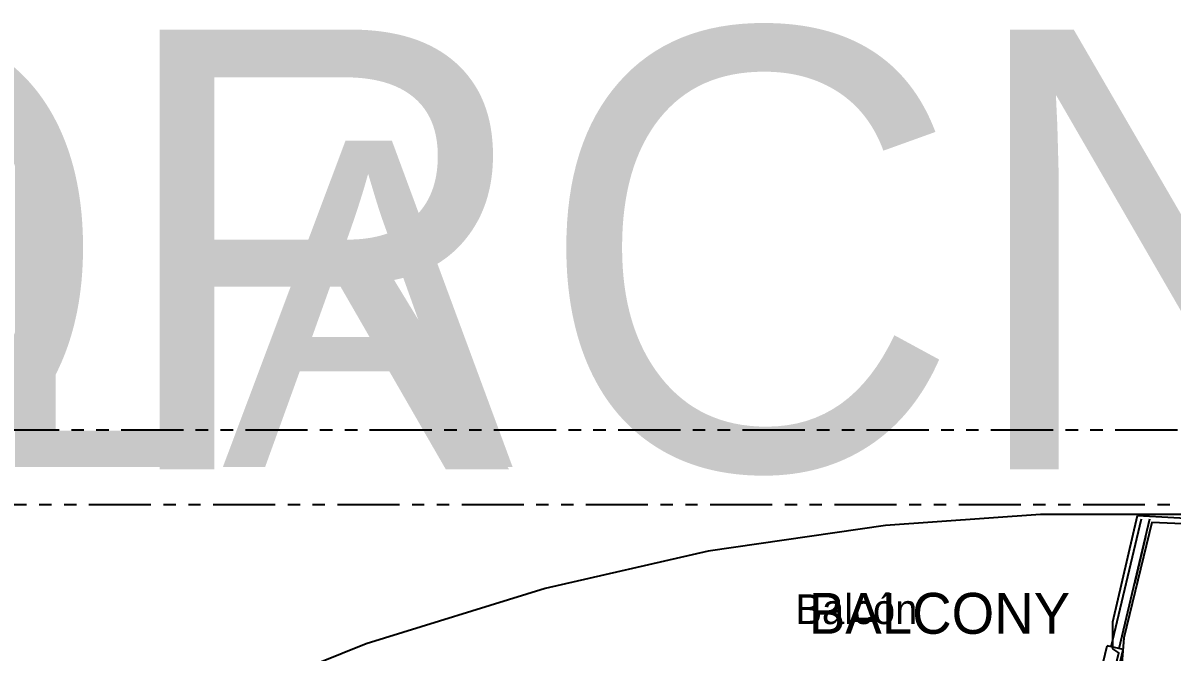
# Model space of a CAD drawing. Header units: feet. Extents: x -84 to 198, y -22 to 181.
# Drawn here: x 47.83 to 94.1, y 154.32 to 179.66 of the extents above; entities that cross this region are included whole.
import ezdxf
from ezdxf.enums import TextEntityAlignment as Align

# ---------------------------------------------------------------- set-up
doc = ezdxf.new("R2010")
doc.units = ezdxf.units.FT
for name, color, linetype in [('A-AREA-UNIDAD', 30, 'CONTINUOUS'), ('A-LINEA', 7, 'CONTINUOUS'), ('A-NOMBRE-ESPACIO', 2, 'CONTINUOUS'), ('A-TEXTO-PDF', 3, 'CONTINUOUS')]:
    doc.layers.add(name, color=color, linetype=linetype)

msp = doc.modelspace()

# ---------------------------------------------------------------- linework, layer by layer
at = {"layer": 'A-AREA-UNIDAD'}
for points in [[(95.168, 159.8578), (88.768, 159.8578), (82.528, 159.4133), (75.392, 158.3822), (68.832, 156.8889), (61.632, 154.6489), (55.008, 151.9822), (48.88, 148.9422), (43.168, 145.5289)], [(46.88, 133.8489), (48.032, 133.9733), (49.808, 133.5289), (49.92, 133.7422), (50.912, 133.7422), (52.128, 133.4222), (52.88, 133.4222), (52.992, 132.7644), (73.152, 128.0178), (73.952, 131.4489), (75.44, 131.3778), (76.24, 132.6933), (77.248, 132.6933), (78.592, 130.6133), (79.328, 133.5289), (80.672, 133.5822), (86.032, 132.3378), (90, 149.1022), (90.688, 149.1022), (91.92, 154.2933), (91.68, 154.4533), (91.68, 155.5378), (92.672, 159.8222), (101.44, 159.3422)], [(99.072, 159.2889), (93.248, 159.5378), (92.128, 154.8978), (92, 153.3333), (88.352, 138.1333), (90.72, 137.4933), (90.72, 135.9289), (91.008, 135.1289), (92.96, 136.3733), (93.968, 136.3378), (93.968, 135.2178), (92.64, 129.7778), (94.08, 129.4044), (95.328, 129.5289)]]:
    msp.add_lwpolyline(points, dxfattribs=at)
at = {"layer": 'A-LINEA'}
for p, q in [((49.28, 163.2578), (46.7733, 163.2578)), ((50.28, 163.2578), (49.7733, 163.2578)), ((51.28, 163.2578), (50.7733, 163.2578)), ((54.28, 163.2578), (51.7733, 163.2578)), ((55.28, 163.2578), (54.7733, 163.2578)), ((56.28, 163.2578), (55.7733, 163.2578)), ((59.28, 163.2578), (56.7733, 163.2578)), ((60.28, 163.2578), (59.7733, 163.2578)), ((61.28, 163.2578), (60.7733, 163.2578)), ((64.28, 163.2578), (61.7733, 163.2578)), ((65.28, 163.2578), (64.7733, 163.2578)), ((66.28, 163.2578), (65.7733, 163.2578)), ((69.28, 163.2578), (66.7733, 163.2578)), ((70.28, 163.2578), (69.7733, 163.2578)), ((71.28, 163.2578), (70.7733, 163.2578)), ((74.28, 163.2578), (71.7733, 163.2578)), ((75.28, 163.2578), (74.7733, 163.2578)), ((76.28, 163.2578), (75.7733, 163.2578)), ((79.28, 163.2578), (76.7733, 163.2578)), ((80.28, 163.2578), (79.7733, 163.2578)), ((81.28, 163.2578), (80.7733, 163.2578)), ((84.28, 163.2578), (81.7733, 163.2578)), ((85.28, 163.2578), (84.7733, 163.2578)), ((86.28, 163.2578), (85.7733, 163.2578)), ((89.28, 163.2578), (86.7733, 163.2578)), ((90.28, 163.2578), (89.7733, 163.2578)), ((91.28, 163.2578), (90.7733, 163.2578)), ((94.28, 163.2578), (91.7733, 163.2578)), ((47.9733, 160.2578), (45.48, 160.2578)), ((48.9733, 160.2578), (48.48, 160.2578)), ((49.9733, 160.2578), (49.48, 160.2578)), ((52.9733, 160.2578), (50.48, 160.2578)), ((53.9733, 160.2578), (53.48, 160.2578)), ((54.9733, 160.2578), (54.48, 160.2578)), ((57.9733, 160.2578), (55.48, 160.2578)), ((58.9733, 160.2578), (58.48, 160.2578)), ((59.9733, 160.2578), (59.48, 160.2578)), ((62.9733, 160.2578), (60.48, 160.2578)), ((63.9733, 160.2578), (63.48, 160.2578)), ((64.9733, 160.2578), (64.48, 160.2578)), ((67.9733, 160.2578), (65.48, 160.2578)), ((68.9733, 160.2578), (68.48, 160.2578)), ((69.9733, 160.2578), (69.48, 160.2578)), ((72.9733, 160.2578), (70.48, 160.2578)), ((73.9733, 160.2578), (73.48, 160.2578)), ((74.9733, 160.2578), (74.48, 160.2578)), ((77.9733, 160.2578), (75.48, 160.2578)), ((78.9733, 160.2578), (78.48, 160.2578)), ((79.9733, 160.2578), (79.48, 160.2578)), ((82.9733, 160.2578), (80.48, 160.2578)), ((83.9733, 160.2578), (83.48, 160.2578)), ((84.9733, 160.2578), (84.48, 160.2578)), ((87.9733, 160.2578), (85.48, 160.2578)), ((88.9733, 160.2578), (88.48, 160.2578)), ((89.9733, 160.2578), (89.48, 160.2578)), ((92.9733, 160.2578), (90.48, 160.2578)), ((93.9733, 160.2578), (93.48, 160.2578)), ((91.6133, 154.5378), (92.8267, 159.6844)), ((91.9333, 154.4711), (93.1733, 159.6844)), ((93, 158.9644), (92.5467, 157.0711)), ((90.1467, 149.0711), (91.4533, 154.5778)), ((92.0933, 154.4311), (91.4533, 154.5778)), ((90.7867, 148.9244), (92.0933, 154.4311))]:
    msp.add_line(p, q, dxfattribs=at)

# ---------------------------------------------------------------- texts
at = {"layer": 'A-NOMBRE-ESPACIO'}
msp.add_text('Balcón', height=1.2, dxfattribs=at).set_placement((81.36, 155.4489), align=Align.CENTER)
at = {"layer": 'A-TEXTO-PDF'}
for s, height, p in [('TNEMHCAORCNE', 17.716, (17.1598, 161.6769)), ('ELBAWOLLA', 13.144, (14.3198, 161.7794)), ('BALCONY', 1.646, (84.7031, 155.0585))]:
    msp.add_text(s, height=height, dxfattribs=at).set_placement(p, align=Align.CENTER)

doc.saveas('drawing.dxf')
